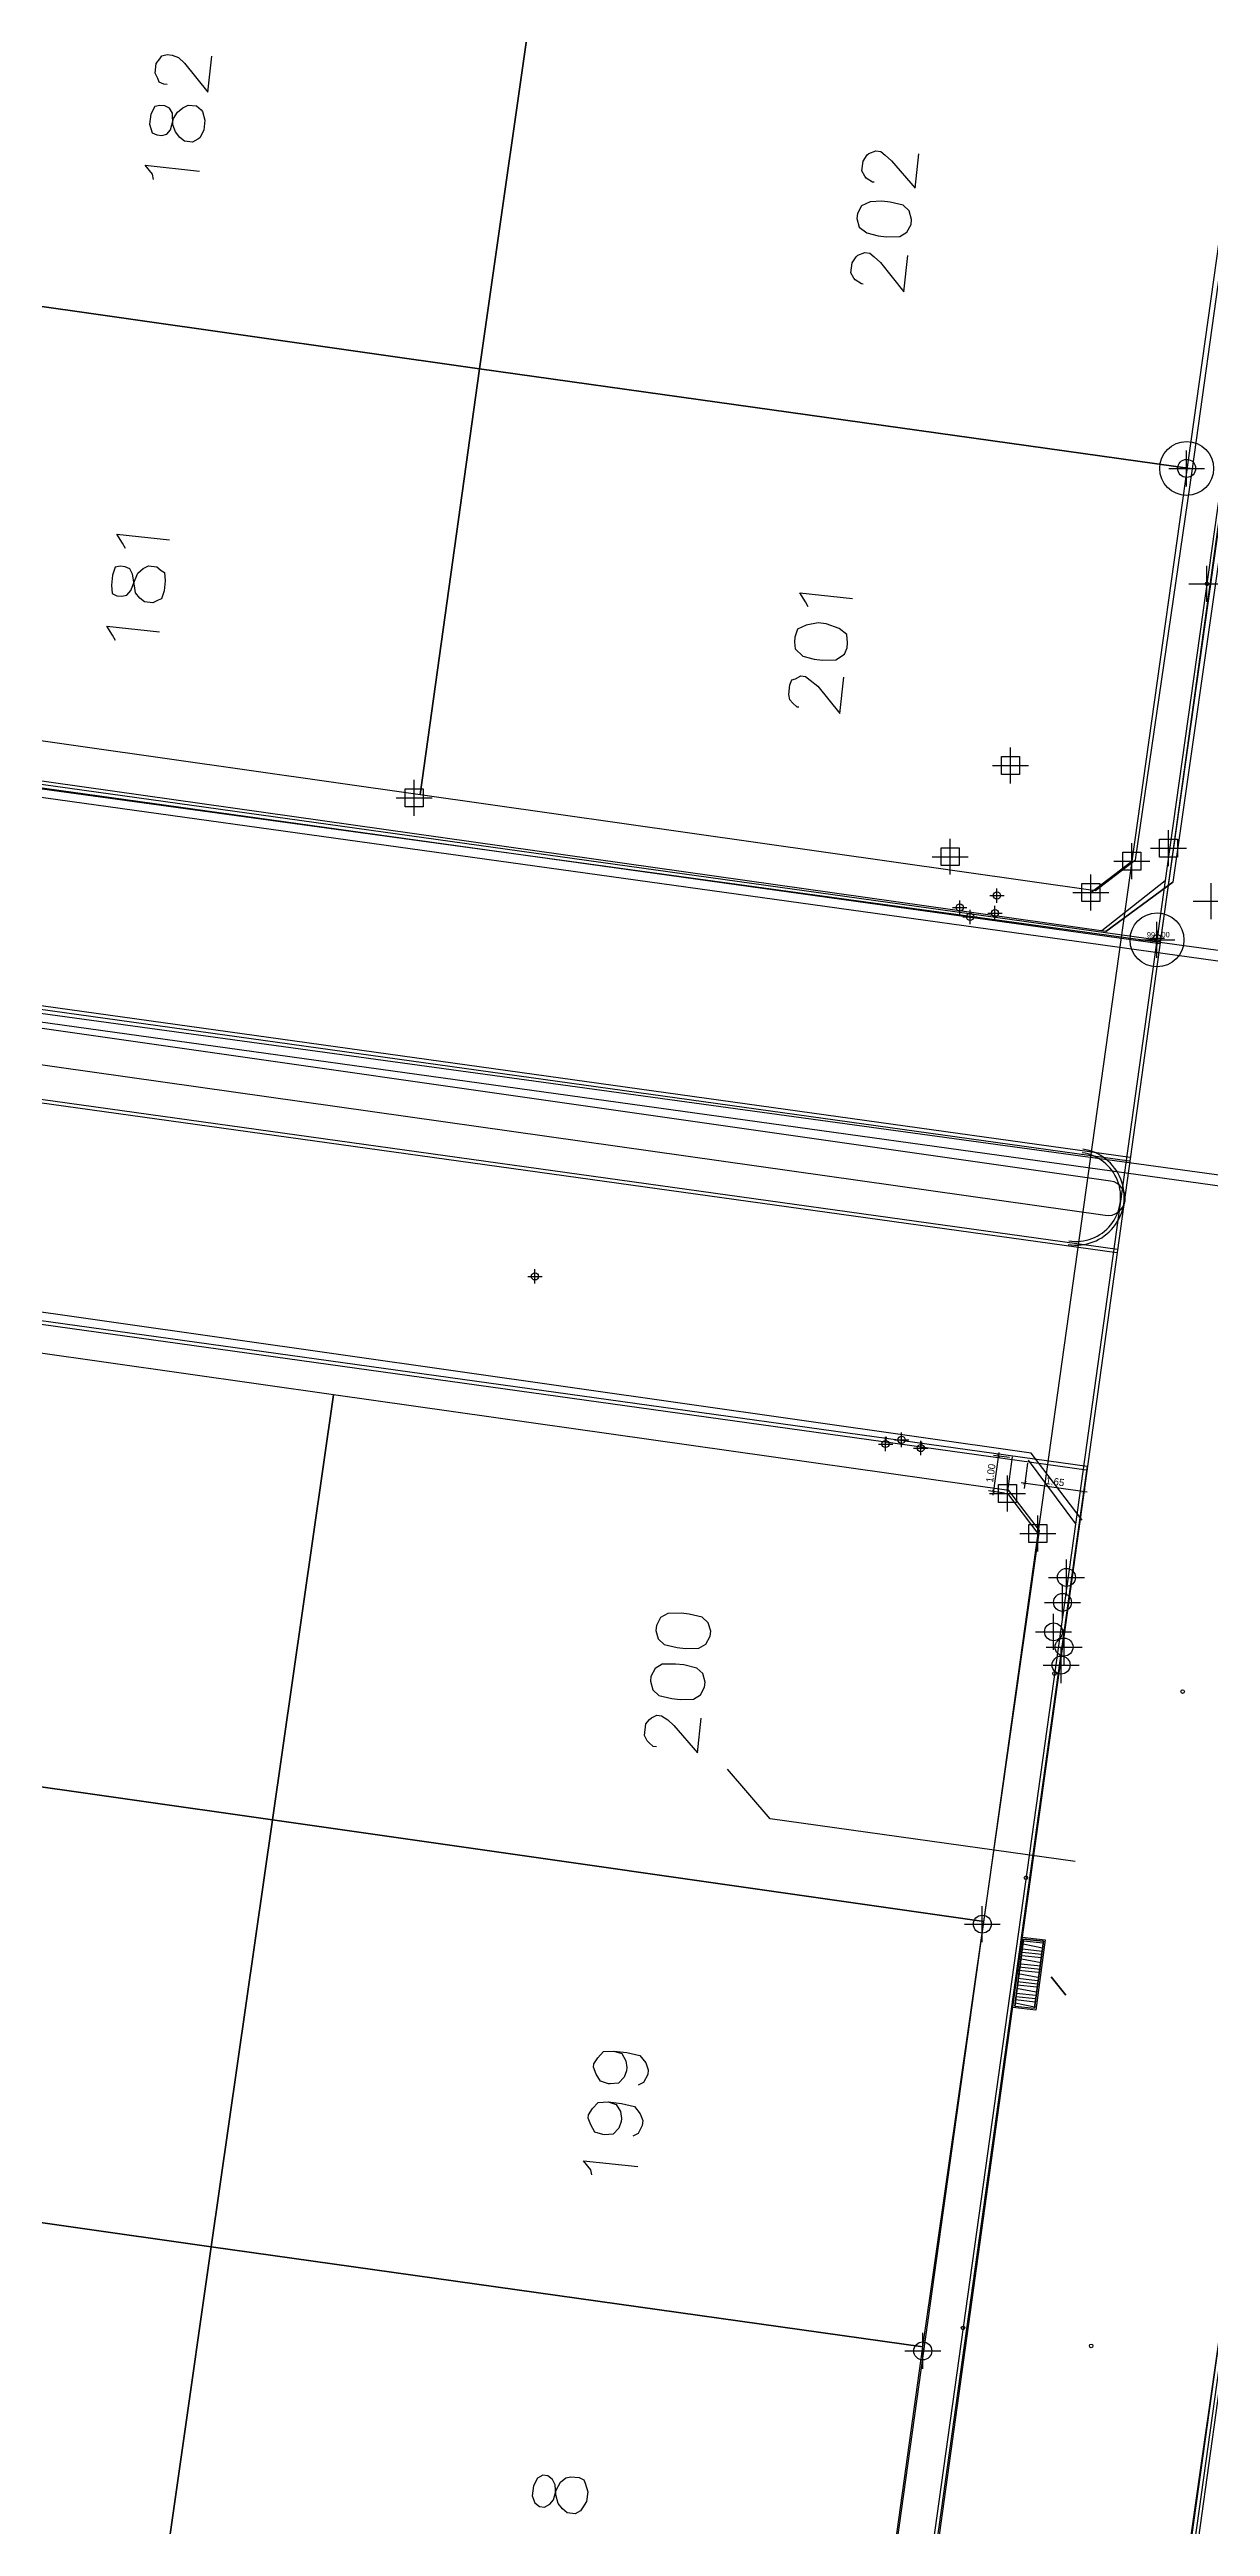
# Model space of a CAD drawing. Header units: metres. Extents: x -977055 to 805873, y -1033982 to 242021.
# Drawn here: x 927 to 959.2, y 1001.9 to 1070.9 of the extents above; entities that cross this region are included whole.
import ezdxf

# ---------------------------------------------------------------- set-up
doc = ezdxf.new("R2010")
doc.units = ezdxf.units.M
doc.header["$PDMODE"] = 32
doc.header["$PDSIZE"] = 1.5
for name, color, linetype in [('12-CONDICIONES EXISTENTES', 2, 'Continuous'), ('C-ANNO-MATC-TEXT', 150, 'Continuous'), ('C-ROAD-PROF-TEXT', 11, 'Continuous'), ('LOTE 243', 6, 'Continuous'), ('PUNTOS V', 4, 'Continuous'), ('V-NODE', 1, 'Continuous'), ('V-SITE-VEGE', 80, 'Continuous')]:
    doc.layers.add(name, color=color, linetype=linetype)
doc.layers.add('PDF2_area escolar', color=7, linetype='Continuous', true_color=0x989898)
doc.layers.add('PDF_Geometry', color=7, linetype='Continuous', true_color=0x797979)
doc.layers.get('PDF2_area escolar').off()
doc.styles.add('CITY2', font='stylu.ttf', dxfattribs={"height": 0.2})
doc.styles.get("Standard").update_dxf_attribs({"font": 'arial.ttf'})
doc.dimstyles.new('COTAS2', dxfattribs={"dimtxt": 0.02, "dimasz": 0.1, "dimexe": 0.15, "dimexo": 0.08, "dimgap": 0.05, "dimtad": 1, "dimzin": 0, "dimdsep": 46, "dimtxsty": 'CITY2', "dimblk": 'ARCHTICK', "dimcen": 1, "dimdle": 0.1, "dimclrd": 1, "dimclre": 1, "dimclrt": 2, "dimadec": 0, "dimazin": 0, "dimtfac": 1, "dimtofl": 0, "dimtmove": 0, "dimatfit": 3, "dimldrblk": 'ARCHTICK', "dimfxl": 0.18, "dimtolj": 1, "dimtzin": 0, "dimarcsym": 0})

# ---------------------------------------------------------------- blocks, each defined once
blk = doc.blocks.new('*U2497')
at = {"color": 0, "linetype": 'ByBlock', "lineweight": -2, "transparency": 16777216}
for p, q in [((-1, 0), (1, 0)), ((0, -1), (0, 1))]:
    blk.add_line(p, q, dxfattribs=at)
blk.add_lwpolyline([(-0.5, -0.5), (-0.5, 0.5), (0.5, 0.5), (0.5, -0.5)], close=True, dxfattribs=at)
blk = doc.blocks.new('*U2780', base_point=(937.094, 1050.039, 997.232))
at = {"layer": 'V-NODE', "color": 130, "lineweight": -2, "xscale": 0.5, "yscale": 0.5, "zscale": 0.5}
blk.add_blockref('*U2497', (937.094, 1050.039, 997.232), dxfattribs=at)
blk = doc.blocks.new('*U2783', base_point=(955.923, 1047.401, 997.576))
at = {"layer": 'V-NODE', "color": 130, "lineweight": -2, "xscale": 0.5, "yscale": 0.5, "zscale": 0.5}
blk.add_blockref('*U2497', (955.923, 1047.401, 997.576), dxfattribs=at)
blk = doc.blocks.new('*U2786', base_point=(957.058, 1048.277, 997.518))
at = {"layer": 'V-NODE', "color": 130, "lineweight": -2, "xscale": 0.5, "yscale": 0.5, "zscale": 0.5}
blk.add_blockref('*U2497', (957.058, 1048.277, 997.518), dxfattribs=at)
blk = doc.blocks.new('*U2789', base_point=(953.602, 1030.68, 998.289))
at = {"layer": 'V-NODE', "color": 130, "lineweight": -2, "xscale": 0.5, "yscale": 0.5, "zscale": 0.5}
blk.add_blockref('*U2497', (953.602, 1030.68, 998.289), dxfattribs=at)
blk = doc.blocks.new('*U2792', base_point=(954.444, 1029.569, 998.292))
at = {"layer": 'V-NODE', "color": 130, "lineweight": -2, "xscale": 0.5, "yscale": 0.5, "zscale": 0.5}
blk.add_blockref('*U2497', (954.444, 1029.569, 998.292), dxfattribs=at)
blk = doc.blocks.new('base')
at = {"layer": 'PDF_Geometry', "lineweight": 25, "extrusion": (-0.0007874166417946805, 0.0633644376725456, 0.9979901442466627)}
for points, elevation in [([(-314.3552819679592, -197.288328509713), (-299.6011355210287, -195.6808180470181), (-292.7439177582637, -194.188423358189), (-282.662948257382, -192.1106340516308), (-274.4763597311322, -190.3610624671207), (-258.0365534531994, -185.1542219933494), (-248.0293833124518, -180.6098816317743), (-240.5388730459387, -177.7099154838506), (-228.6433763332012, -174.0422723837931), (-222.7333490577522, -172.7139865559868), (-217.3844782585458, -171.0398673987778), (-209.934716274275, -169.2478944648578), (-202.1600529677526, -164.759179990033), (-196.1955155376124, -160.284237653118), (-195.0726549845591, -159.8166968121014), (-178.094814639811, -157.4569346023494), (-154.2977462807728, -156.6143117616438), (-136.6673344922945, -154.6113964854389), (-124.4364601882693, -153.1635935482933), (-118.0655043404745, -151.4735015854369), (-100.7902966838343, -146.6455352535), (-80.95492233695109, -140.9667423377788), (-73.38455830766388, -139.3284122613087), (-61.69391873819029, -135.8215718879393), (-40.50438788576779, -131.6043129854339), (-37.7266973809482, -130.8724353794983), (-17.66112228271595, -129.4411323176498), (1.311326940559981, -127.4607918503023), (21.09219113275145, -124.9286554436886), (41.00632404127121, -122.8299135990616), (47.37618468792716, -123.4582366358462), (63.59242301410231, -123.186151339279), (81.4023688686827, -124.3117190987972), (85.63932086076117, -96.07220161470705), (88.70494628227688, -66.39317732569197), (92.81084049122336, -40.78101362330841), (97.16015998885986, -22.38567315100005), (100.5964250127508, -1.561781637611383), (102.4825201206243, 8.319847787536474), (109.6910061566435, 37.36063063676244), (117.5278049639873, 76.62006330413116), (126.2165255562537, 115.6377442808987), (131.5129944793656, 149.5923503001781), (134.6821642045726, 173.9726126092042), (136.9157149126355, 195.5905993530313), (139.9559967260671, 229.6779162226085), (141.5584555981193, 250.6763723351369), (142.6140777324096, 271.3697434005035), (143.2522986412805, 283.2101823579814), (147.0657642089188, 312.9382202650764), (152.5802840162566, 355.6306631493014), (153.5538003927352, 396.0415753157624), (150.869116329812, 418.0202524625785), (151.7766024087249, 438.638728966674), (150.9593231761023, 458.0275047451501), (151.7766024087249, 438.638728966674), (150.869116329812, 418.0202524625785), (153.5538003927352, 396.0415753157624), (152.5802840162566, 355.6306631493014), (147.0657642089188, 312.9382202650764), (143.2522986412805, 283.2101823579814), (142.6140777324096, 271.3697434005035), (141.5584555981193, 250.6763723351369), (139.9559967260671, 229.6779162226085), (136.9157149126355, 195.5905993530313), (134.6821642045726, 173.9726126092042), (131.5129944793656, 149.5923503001781), (126.2165255562537, 115.6377442808987), (117.5278049639873, 76.62006330413116), (109.6910061566435, 37.36063063676244), (102.4825201206243, 8.319847787536474), (100.5964250127508, -1.561781637611383), (97.16015998885986, -22.38567315100005), (92.81084049122336, -40.78101362330841), (88.70494628227688, -66.39317732569197), (85.63932086076117, -96.07220161470705), (81.4023688686827, -124.3117190987972), (63.59242301410231, -123.186151339279), (47.37618468792716, -123.4582366358462), (41.00632404127121, -122.8299135990616), (21.09219113275145, -124.9286554436886), (1.311326940559981, -127.4607918503023), (-17.66112228271595, -129.4411323176498), (-37.7266973809482, -130.8724353794983), (-40.50438788576779, -131.6043129854339), (-61.69391873819029, -135.8215718879393), (-73.38455830766388, -139.3284122613087), (-80.95492233695109, -140.9667423377788), (-100.7902966838343, -146.6455352535), (-118.0655043404745, -151.4735015854369), (-124.4364601882693, -153.1635935482933), (-136.6673344922945, -154.6113964854389), (-154.2977462807728, -156.6143117616438), (-178.094814639811, -157.4569346023494), (-195.0726549845591, -159.8166968121014), (-196.1955155376124, -160.284237653118), (-202.1600529677526, -164.759179990033), (-209.934716274275, -169.2478944648578), (-217.3844782585458, -171.0398673987778), (-222.7333490577522, -172.7139865559868), (-228.6433763332012, -174.0422723837931), (-240.5388730459387, -177.7099154838506), (-248.0293833124518, -180.6098816317743), (-258.0365534531994, -185.1542219933494), (-274.4763597311322, -190.3610624671207), (-282.662948257382, -192.1106340516308), (-292.7439177582637, -194.188423358189), (-299.6011355210287, -195.6808180470181), (-314.3552819679592, -197.288328509713), (-312.1778944817551, -178.4458316029707), (-309.1458369423215, -157.8978380592135), (-306.8759495529501, -132.8991505854866), (-305.8230654215067, -118.0018170192225), (-298.6426917927975, -78.80241157407607), (-291.0553418804041, -45.07743817465702), (-282.2520531148432, -15.11589338187745), (-275.644913971278, 10.47314791107899), (-270.3186795736881, 33.89796466241295), (-263.824992871361, 63.1639787960239), (-258.1496190100342, 86.40761867954808), (-284.4243546828334, 123.8876732260906)], 0.02550386025637508), ([(-73.97244102600578, -29.12660454935101), (-75.85084919499131, -30.47690731998705), (-73.97244102600578, -29.12660454935101), (-35.50380772019841, -35.05966184508634), (-34.15350494956292, -36.93807001407094), (-44.2678986160869, -102.0299384667073), (-86.66622899545524, -112.5488270505677), (-88.33483108513258, -111.0030379391028), (-75.85084919499131, -30.47690731998705)], 0.02550386025638218), ([(-48.1520627187228, -53.05797523309566), (-48.06064775123422, -53.06898883723998), (-47.92903210207398, -53.13121672720028), (-47.89433822247359, -53.22813849675967), (-47.81944366120134, -53.37627455213734), (-47.85248447363387, -53.650519454602), (-47.96041984733856, -53.77662830169081), (-48.01714093522721, -53.86253646710589), (-48.15977018853184, -53.89172354463509), (-48.29689263976393, -53.87520313841909), (-48.47421577266844, -53.80746844638526), (-48.64052530142976, -53.64831878686601), (-49.28373620818304, -52.82889021380549), (-49.40488585376836, -53.8344548561769)], 0.02550386025609219), ([(-67.78039978552438, -50.09034625135966), (-67.73469230177965, -50.09585305343182), (-67.5628759709475, -50.20929522920744), (-67.52267528927516, -50.26050951502367), (-67.44778072800268, -50.40864557040088), (-67.4808215404351, -50.68289047286531), (-67.59426371621198, -50.85470680369819), (-67.64547800202858, -50.89490748537148), (-67.83932154114864, -50.96429524457078), (-67.97644399238219, -50.94777483835409), (-68.10255283947015, -50.83983946465063), (-68.26886236823077, -50.68068980512957), (-68.91758007705658, -49.90696871581446), (-69.03322292056971, -50.8668258744409)], 0.02550386025634577), ([(-47.74125323105433, -50.41795478007741), (-47.71206615352683, -50.56058403338246), (-47.51106274516536, -50.81665546246338), (-49.01940970872388, -50.63493099408593)], 0.02550386025612594), ([(-67.43897805705575, -47.25648225922035), (-67.39327057331123, -47.26198906129206), (-67.22145424247911, -47.37543123706973), (-67.18125356080678, -47.42664552288572), (-67.10635899953452, -47.57478157826293), (-67.13939981196695, -47.84902648072736), (-67.25284198774371, -48.02084281156025), (-67.30405627356029, -48.06104349323194), (-67.49789981268071, -48.13043125243284), (-67.63502226391381, -48.1139108462166), (-67.76113111100152, -48.00597547251132), (-67.92744063976235, -47.84682581298935), (-68.57065154651622, -47.02739723993063), (-68.69180119210179, -48.03296188230296)], 0.02550386025638485), ([(-46.82768195311985, -40.14093080687968), (-46.75278739184746, -40.28906686225506), (-46.59749146723188, -40.5396314892638), (-48.06013094704473, -40.36341382295807)], 0.02550386025607532), ([(-65.8001414418559, -38.27248210273897), (-65.72524688058421, -38.42061815811572), (-65.56995095596739, -38.67118278512448), (-67.03259043578103, -38.49496511881874)], 0.02550386025612106), ([(-46.51930103708375, -37.58131171720458), (-46.44440647581183, -37.72944777258179), (-46.28911055119581, -37.98001239959076), (-47.75175003100888, -37.80379473328457)], 0.02550386025612461), ([(-65.50993399920378, -35.47881879227294), (-65.46422651545994, -35.48432559434531), (-65.33811766837131, -35.59226096804993), (-65.25771630502754, -35.69468953968192), (-65.2285292274989, -35.83731879298698), (-65.26157003993154, -36.1115636954514), (-65.32379792989218, -36.24317934461283), (-65.42071969945214, -36.27787322421215), (-65.56885575482927, -36.35276778548383), (-65.70597820606147, -36.33624737926736), (-65.83208705314999, -36.22831200556367), (-66.0441040656541, -36.06365554397001), (-66.64711429073584, -35.29544125672662), (-66.76826393632142, -36.30100589909939)], 0.02550386025636131), ([(-73.10899909820945, -12.72257708669615), (-71.71298884383057, -14.60649205775311), (-33.29556982383898, -20.57975003516014), (-31.41165485278221, -19.18373978078161), (-31.08344739619479, -17.22933158392535), (-30.44354262377638, -17.30642681293391), (-30.73154939869147, -19.31204929560709), (-31.41165485278221, -19.18373978078161)], 0.02550386025638685), ([(-120.3303366080113, -7.079758029992192), (-121.7263468623909, -5.195843058935333), (-110.8233750329625, 64.90182139727015), (-108.9449668639783, 66.25212416790485), (-70.52204104191469, 60.32457367424177), (-69.12603078753537, 58.4406587031848), (-80.02900261696361, -11.65700575302045), (-81.90741078594797, -13.00730852365559)], 0.02550386025633233), ([(-61.19037997604469, -6.553689052021315), (-61.09896500855679, -6.564702656165507), (-60.9728561614677, -6.672638029869328), (-60.93265547979603, -6.723852315685201), (-60.8577609185239, -6.871988371062521), (-60.89630853302828, -7.191940757271145), (-61.00424390673297, -7.318049604360191), (-61.05545819254876, -7.358250286031883), (-61.20359424792635, -7.433144847304464), (-61.34071669915867, -7.416624441088462), (-61.51253302999033, -7.303182265311259), (-61.67884255875107, -7.144032605791338), (-62.32756026757664, -6.37031151647431), (-62.44320311109048, -7.330168675102897)], 0.02550386025635004), ([(-72.7973325787583, -3.207712998098824), (-64.3287814147748, -4.506223085969998), (-63.1519480421394, -5.900022407152875)], 0.02550386025606804), ([(-71.06211152910748, 0.8029843666737331), (-71.33359789780623, -1.065515664765403), (-71.88208770273695, -0.999434039900684), (-71.6106013340374, 0.8690659915385556)], 0.02550386025633065), ([(-71.26751627294125, -0.5170258598348384), (-71.81049927579991, -0.4052367512261634)], 0.02550386025616782), ([(-71.27852987708539, -0.6084408273225166), (-71.827019682016, -0.5423592024575724)], 0.02550386025634958), ([(-71.28954348122976, -0.699855794811341), (-71.83803328616027, -0.6337741699465114)], 0.02550386025636554), ([(-71.30055708537378, -0.7912707622993898), (-71.84904689030428, -0.7251891374345603)], 0.02550386025609715), ([(-71.31707749158988, -0.9283932135325004), (-71.86006049444832, -0.8166041049236011)], 0.02550386025634741), ([(-71.32809109573391, -1.019808181020209), (-71.87658090066464, -0.9537265561551497)], 0.02550386025608237), ([(-71.14471356018842, 0.1173721105115099), (-71.69320336511812, 0.1834537353765565)], 0.02550386025630098), ([(-71.15572716433233, 0.02595714302382163), (-71.70421696926248, 0.09203876788898731)], 0.02550386025634388), ([(-71.17224757054866, -0.1111653082092014), (-71.71523057340664, 0.000623800399457887)], 0.02550386025605558), ([(-71.18326117469292, -0.2025802756967649), (-71.7317509796226, -0.1364986508319452)], 0.02550386025635088), ([(-71.19427477883717, -0.2939952431859453), (-71.78847206751162, -0.2224068162490837)], 0.02550386025607267), ([(-71.25099586672481, -0.3799034086019301), (-71.79948567165576, -0.3138217837367547)], 0.02550386025634986), ([(-71.07312513325162, 0.7115693991858209), (-71.61610813610936, 0.8233585077944846)], 0.02550386025637029), ([(-71.08413873739562, 0.6201544316988148), (-71.63262854232543, 0.6862360565631748)], 0.02550386025631794), ([(-71.0951523415399, 0.5287394642093012), (-71.64364214646972, 0.5948210890738953)], 0.02550386025635551), ([(-71.1061659456838, 0.4373244967213716), (-71.65465575061374, 0.503406121586421)], 0.02550386025616454), ([(-71.12268635190014, 0.300202045488597), (-71.665669354758, 0.4119911540970352)], 0.02550386025632279), ([(-71.1336999560444, 0.2087870779995442), (-71.68218976097411, 0.2748687028637967)], 0.0255038602563929), ([(-59.89186988817487, 1.914862111963226), (-60.11490050482359, 1.988103606067498), (-60.22999574776751, 2.187453947260473), (-60.25367602322409, 2.375790684309377), (-60.24266241907973, 2.467205651797066), (-60.17492772704692, 2.644528784701994), (-60.01577806752632, 2.81083831346273), (-59.78173384673335, 2.829011786846262), (-59.73602636298872, 2.823504984773988), (-59.51299574634034, 2.750263490670174), (-59.39790050339608, 2.550913149476967), (-59.32851274419613, 2.357069610355805), (-59.33952634834026, 2.265654642867885), (-59.45296852411679, 2.093838312035108), (-59.61211818363739, 1.927528783274825), (-59.89186988817487, 1.914862111963226), (-60.25752975812786, 1.95891652853977), (-60.61768282600968, 2.048678428860396), (-60.77848555269744, 2.253535572125061), (-60.84787331189785, 2.44737911124635), (-60.83135290568153, 2.584501562477764), (-60.71240392783258, 2.802025377055869), (-60.56426787245624, 2.876919938327552)], 0.02550386025633872), ([(-59.72115902394056, 3.331794108032993), (-59.94418964058917, 3.405035602137604), (-60.05928488353331, 3.604385943330235), (-60.08296515898966, 3.792722680379029), (-60.07195155484541, 3.884137647866826), (-60.00421686281271, 4.061460780771868), (-59.84506720329212, 4.227770309532499), (-59.61102298249938, 4.245943782915799), (-59.56531549875498, 4.240436980843648), (-59.34228488210602, 4.167195486739487), (-59.22718963916189, 3.967845145546736), (-59.15780187996193, 3.774001606425686), (-59.16881548410618, 3.682586638937541), (-59.28225765988259, 3.510770308105103), (-59.44140731940308, 3.344460779344358), (-59.72115902394056, 3.331794108032993), (-60.08681889389354, 3.375848524609537), (-60.44697196177571, 3.465610424930054), (-60.60777468846324, 3.67046756819483), (-60.6771624476632, 3.864311107315879), (-60.66064204144734, 4.001433558547419), (-60.54169306359852, 4.218957373124042), (-60.39355700822204, 4.293851934397434)], 0.02550386025635726), ([(-59.24481551197695, 5.361096866159233), (-59.2156284344485, 5.218467612855763), (-59.01462502608786, 4.962396183774523), (-60.52297198964555, 5.144120652152869)], 0.02550386025636497)]:
    blk.add_lwpolyline(points, dxfattribs=dict(at, elevation=elevation))
for points, elevation in [([(-56.73627725713953, -45.02174396087957), (-58.58491995164742, -56.90183599946011), (-38.8304740377579, -59.97740035490025), (-36.98183134324979, -48.0973083163197)], 0.02550386025611928), ([(-76.54193745684586, -41.98638028711088), (-78.33936586553749, -53.8262716440186), (-58.58491995164742, -56.90183599946057), (-56.73627725713953, -45.02174396087957)], 0.02550386025605755), ([(-47.64873279696725, -51.95934255606768), (-47.71261375409537, -51.71979153320278), (-47.84422940325641, -51.65756364324248), (-47.98135185448849, -51.64104323702602), (-48.12398110779299, -51.67023031455385), (-48.23191648149768, -51.7963391616429), (-48.3161715797468, -52.11078474577947), (-48.42961375552253, -52.28260107661193), (-48.58325661297209, -52.40320312162881), (-48.73139266834842, -52.47809768290048), (-48.95993008706921, -52.45056367254018), (-49.08603893415795, -52.34262829883602), (-49.12623961582995, -52.29141401302002), (-49.19012057295797, -52.05186299015581), (-49.15707976052575, -51.77761808768933), (-49.03813078267647, -51.56009427311259), (-48.98691649686079, -51.5198935914409), (-48.83878044148353, -51.4449990301674), (-48.61024302276275, -51.47253304052817), (-48.48413417567504, -51.58046841423369), (-48.36353213065804, -51.73411127168305), (-48.29414437145864, -51.92795481080363), (-48.28698450221816, -52.25341399908454), (-48.21208994094614, -52.40155005446174), (-48.08047429178622, -52.46377794442113), (-47.94335184055369, -52.48029835063804), (-47.8007225872484, -52.45111127311021), (-47.68177360940003, -52.23358745853348)], 0.02550386025608686), ([(-67.28808346791287, -49.08312854182027), (-67.35196442504098, -48.84357751895538), (-67.56398143754544, -48.67892105736217), (-67.8784270216832, -48.59466595911369), (-68.1069644404042, -48.56713194875338), (-68.47813111242914, -48.56878501592045), (-68.67748145362219, -48.68388025886519), (-68.79643043147101, -48.90140407344192), (-68.81295083768688, -49.03852652467346), (-68.74906988055923, -49.27807754753994), (-68.58276035179837, -49.43722720705988), (-68.2226072839176, -49.52698910738208), (-67.9940698651969, -49.55452311774148), (-67.66861067691501, -49.54736324850112), (-67.42355285197769, -49.43777480762991), (-67.30460387412917, -49.22025099305181)], 0.02550386025631379), ([(-54.9388488484487, -33.18185260397159), (-56.73627725713953, -45.02174396087977), (-36.98183134324979, -48.09730831631969), (-35.30004577807254, -37.21727411803884), (-36.13875329111455, -36.09606663215494)], 0.02550386025629603), ([(-74.81444440792356, -31.11185289090264), (-76.54193745684586, -41.98638028711086), (-56.73627725713953, -45.02174396087977), (-54.9388488484487, -33.18185260397159), (-73.69323692203879, -30.2731453778604)], 0.02550386025633355), ([(-46.42678060299782, -39.12269949319595), (-46.44495407638107, -38.88865527240208), (-46.57656972554153, -38.82642738244177), (-46.71369217677452, -38.80990697622484), (-46.85632143007879, -38.83909405375292), (-46.96425680378348, -38.96520290084174), (-47.0942193857768, -39.27414168290775), (-47.16195407780834, -39.45146481581099), (-47.3155969352571, -39.57206686082787), (-47.46373299063436, -39.64696142210092), (-47.69227040935515, -39.61942741174038), (-47.81837925644318, -39.51149203803464), (-47.9042874218596, -39.45477095014694), (-47.92246089524285, -39.22072672935421), (-47.88942008281077, -38.94648182688977), (-47.81617858870634, -38.72345121023951), (-47.71925681914591, -38.68875733063998), (-47.57112076376935, -38.6138627693683), (-47.34258334504879, -38.64139677972859), (-47.2164744979596, -38.74933215343277), (-47.09587245294373, -38.90297501088189), (-47.07219217748807, -39.09131174793124), (-47.01932482450419, -39.42227773828338), (-46.94443026323182, -39.57041379366058), (-46.8128146140718, -39.6326416836202), (-46.67569216283881, -39.64916208983735), (-46.53306290953443, -39.61997501230928), (-46.45982141543023, -39.39694439566038)], 0.02550386025636531), ([(-65.4047468938054, -37.29995827280048), (-65.42842716926162, -37.11162153575156), (-65.63493737969391, -36.90125759041451), (-65.94938296383133, -36.81700249216605), (-66.17792038255178, -36.78946848180619), (-66.54908705457729, -36.79112154897326), (-66.79965168158681, -36.94641747358968), (-66.8673863736187, -37.12374060649428), (-66.88390677983523, -37.26086305772581), (-66.86573330645139, -37.49490727851809), (-66.65371629394639, -37.65956374011223), (-66.29907002813755, -37.79503312417805), (-66.07053260941689, -37.82256713453837), (-65.73956661906313, -37.76969978155349), (-65.49450879412647, -37.66011134068089), (-65.42126730002126, -37.437080724032)], 0.02550386025638884), ([(-50.48051930688889, -4.644409941961411), (-52.32365519932447, -16.47879449679664), (-33.56926712573484, -19.38750172290782), (-32.40235215610544, -18.55430101193706), (-30.72607339299937, -7.719974297401667)], 0.02550386025608198), ([(-70.23496522077896, -1.568845586519197), (-71.91675078595655, -12.44887978480038), (-71.07804327291467, -13.57008727068589), (-52.32365519932447, -16.47879449679662), (-50.48051930688889, -4.644409941961396)], 0.02550386025635371), ([(-61.21019625113621, -9.79726733068986), (-61.27407720826434, -9.557716307824965), (-61.44038673702506, -9.398566648303449), (-61.80053980490609, -9.308804747983288), (-62.02907722362675, -9.281270737622519), (-62.4002438956526, -9.282923804790034), (-62.59959423684509, -9.39801904773501), (-62.71854321469357, -9.615542862311065), (-62.73506362090977, -9.752665313543053), (-62.67118266378176, -9.992216336407946), (-62.50487313502184, -10.15136599592946), (-62.14472006714001, -10.24112789624963), (-61.91618264841912, -10.26866190661018), (-61.54501597639441, -10.26700883944287), (-61.34566563520112, -10.15191359649813), (-61.22671665735241, -9.934389781921622)], 0.02550386025637374), ([(-61.03948538690189, -8.380335334620213), (-61.10336634403024, -8.140784311755308), (-61.26967587279086, -7.981634652233795), (-61.62982894067166, -7.891872751913636), (-61.85836635939233, -7.864338741553322), (-62.2295330314184, -7.86599180872038), (-62.42888337261054, -7.981087051665133), (-62.54783235045937, -8.198610866241868), (-62.56435275667559, -8.335733317474993), (-62.5004717995477, -8.575284340339659), (-62.33416227078774, -8.734433999859348), (-61.97400920290605, -8.824195900181342), (-61.74547178418538, -8.851729910541655), (-61.37430511215985, -8.850076843372534), (-61.17495477096717, -8.734981600429844), (-61.05600579311845, -8.517457785853106)], 0.02550386025636497), ([(-48.63187661238123, 7.235682096619609), (-50.48051930688889, -4.644409941961396), (-30.72607339299937, -7.719974297401653), (-28.87743069849114, 4.160117741179467)], 0.02550386025637891), ([(-68.39182932834305, 10.26553896831635), (-70.23496522077896, -1.568845586519212), (-50.48051930688889, -4.644409941961411), (-48.63187661238123, 7.235682096619594)], 0.02550386025609008), ([(-71.01089724329144, 0.8431850483470258), (-71.29339721613445, -1.116729950581397), (-71.93330198855274, -1.039634721572263), (-71.65080201570984, 0.9202802773559268)], 0.02550386025635729), ([(-71.88208770273695, -0.999434039900684), (-71.33359789780623, -1.065515664765403), (-71.06211152910748, 0.8029843666737331), (-71.6106013340374, 0.8690659915385556)], 0.02550386025633065), ([(-46.78874071994532, 19.0700666514554), (-48.63187661238123, 7.235682096619609), (-28.87743069849114, 4.160117741179467), (-27.03429480605579, 15.99450229601515)], 0.02550386025634732), ([(-66.5888941175791, 22.15113780896963), (-68.39182932834305, 10.26553896831637), (-48.63187661238123, 7.235682096619609), (-46.78874071994532, 19.0700666514554)], 0.02550386025627871), ([(-95.40058168205485, 26.64250816296178), (-97.24922437656288, 14.76241612438032), (-77.49477846267256, 11.68685176894005), (-75.6461357681657, 23.56694380751959)], 0.02550386025635198), ([(-57.4743632476164, 14.28286913268042), (-57.54375100681636, 14.47671267180171), (-57.66985985390487, 14.58464804550551), (-57.80698230513765, 14.60116845172141), (-57.95511836051409, 14.52627389045007), (-58.06305373421878, 14.40016504336136), (-58.14180203039481, 14.13142694296908), (-58.26075100824376, 13.91390312839189), (-58.41439386569228, 13.79330108337556), (-58.55702311899758, 13.76411400584774), (-58.78556053771813, 13.79164801620793), (-58.91717618687803, 13.85387590616812), (-58.95187006647795, 13.95079767572933), (-59.01575102360607, 14.19034869859411), (-58.98271021117342, 14.46459360105865), (-58.86926803539678, 14.63640993189143), (-58.81254694750903, 14.72231809730697), (-58.66441089213257, 14.79721265858003), (-58.43587347341155, 14.76967864821982), (-58.30976462632317, 14.6617432745143), (-58.1891625813066, 14.50810041706677), (-58.1252816241787, 14.26854939420187), (-58.11261495286742, 13.98879768966357), (-58.03772039159504, 13.84066163428762), (-57.91161154450698, 13.73272626058268), (-57.77448909327389, 13.71620585436621), (-57.62635303789742, 13.79110041563949), (-57.50740406004871, 14.00862423021577)], 0.02550386025631335)]:
    blk.add_lwpolyline(points, close=True, dxfattribs=dict(at, elevation=elevation))
at = {"layer": 'PDF_Geometry', "lineweight": 25, "extrusion": (-0.0007874166417946805, 0.0633644376725456, 0.9979901442466627), "elevation": 0.02550386025637219}
blk.add_lwpolyline([(-33.15622617394899, -27.50580795655648), (-73.85351257907736, -21.21150239180018, 0.9999880574246764), (-74.01486290633527, -22.16585274835651), (-33.32308330327918, -28.50586579685596)], format="xyb", dxfattribs=at)
at = {"layer": 'PDF_Geometry', "color": 6, "lineweight": 40, "extrusion": (-0.0007874166417946805, 0.0633644376725456, 0.9979901442466627), "elevation": 0.02550386025632405}
blk.add_lwpolyline([(-72.48840406215335, 0.5111135913941007), (-72.08639724543227, -0.001029266767818861)], dxfattribs=at)
blk = doc.blocks.new('*U3053')
at = {"color": 0, "linetype": 'ByBlock', "lineweight": -2, "transparency": 16777216}
for p, q in [((-1, 0), (1, 0)), ((0, -1), (0, 1))]:
    blk.add_line(p, q, dxfattribs=at)
blk.add_circle((0, 0), 0.5, dxfattribs=at)
blk = doc.blocks.new('*U3164', base_point=(951.244, 1006.829, 999.451))
at = {"layer": 'V-NODE', "color": 90, "lineweight": -2, "xscale": 0.5, "yscale": 0.5, "zscale": 0.5}
blk.add_blockref('*U3053', (951.244, 1006.829, 999.451), dxfattribs=at)
blk = doc.blocks.new('*U3167', base_point=(952.902, 1018.702, 998.999))
at = {"layer": 'V-NODE', "color": 90, "lineweight": -2, "xscale": 0.5, "yscale": 0.5, "zscale": 0.5}
blk.add_blockref('*U3053', (952.902, 1018.702, 998.999), dxfattribs=at)
blk = doc.blocks.new('*U3170', base_point=(958.586, 1059.202, 997.045))
at = {"layer": 'V-NODE', "color": 90, "lineweight": -2, "xscale": 0.5, "yscale": 0.5, "zscale": 0.5}
blk.add_blockref('*U3053', (958.586, 1059.202, 997.045), dxfattribs=at)
blk = doc.blocks.new('*U3739')
at = {"color": 0, "linetype": 'ByBlock', "lineweight": -2, "transparency": 16777216}
for p, q in [((-1, 0), (1, 0)), ((0, -1), (0, 1))]:
    blk.add_line(p, q, dxfattribs=at)
blk = doc.blocks.new('*U3745', base_point=(957.761, 1046.085, 997))
at = {"layer": 'V-NODE', "color": 4, "lineweight": -2, "xscale": 0.5, "yscale": 0.5, "zscale": 0.5}
blk.add_blockref('*U3739', (957.761, 1046.085, 997), dxfattribs=at)
blk = doc.blocks.new('*U3773', base_point=(959.151, 1055.988, 996.58))
at = {"layer": 'V-NODE', "color": 4, "lineweight": -2, "xscale": 0.5, "yscale": 0.5, "zscale": 0.5}
blk.add_blockref('*U3739', (959.151, 1055.988, 996.58), dxfattribs=at)
blk = doc.blocks.new('*U3790', base_point=(957.761, 1046.085, 997))
at = {"layer": 'V-NODE', "color": 4, "lineweight": -2, "xscale": 0.5, "yscale": 0.5, "zscale": 0.5}
blk.add_blockref('*U3739', (957.761, 1046.085, 997), dxfattribs=at)
blk = doc.blocks.new('_ArchTick')
at = {"color": 0, "linetype": 'ByBlock', "const_width": 0.15}
blk.add_lwpolyline([(-0.5, -0.5), (0.5, 0.5)], dxfattribs=at)
blk = doc.blocks.new('*D4070')
at = {"layer": '12-CONDICIONES EXISTENTES', "color": 1, "lineweight": -2, "transparency": 16777216}
blk.add_line((953.2059417541047, 1030.634123308644), (953.3712529214713, 1031.82268219147), dxfattribs=at)
at = {"layer": '12-CONDICIONES EXISTENTES', "color": 1, "linetype": 'Continuous', "lineweight": -2, "transparency": 16777216}
for p, q in [((953.6605220472835, 1031.68148648018), (953.2089071305043, 1031.744299513822)), ((953.5227627411446, 1030.691020744492), (953.0711478243654, 1030.753833778134))]:
    blk.add_line(p, q, dxfattribs=at)
at = {"layer": 'Defpoints', "color": 0, "transparency": 16777216}
for p in [(953.3574769908574, 1031.723635617901), (953.7397593061386, 1031.670465735689, 998.289), (953.6019999999996, 1030.680000000001, 998.289)]:
    blk.add_point(p, dxfattribs=at)
at = {"layer": '12-CONDICIONES EXISTENTES', "color": 1, "lineweight": -2, "transparency": 16777216, "xscale": 0.1, "yscale": 0.1, "zscale": 0.1}
for p, rotation in [((953.3574769908574, 1031.723635617901), 82.08179237655898), ((953.2197176847186, 1030.733169882213), 262.081792376559)]:
    blk.add_blockref('_ArchTick', p, dxfattribs=dict(at, rotation=rotation))
at = {"layer": '12-CONDICIONES EXISTENTES', "color": 2, "transparency": 16777216, "insert": (953.1364745622777, 1031.249560804543), "char_height": 0.2, "attachment_point": 5, "rotation": 82.08179237655897, "style": 'CITY2'}
blk.add_mtext('\\A1;1.00', dxfattribs=at)
blk = doc.blocks.new('*D4077')
at = {"layer": '12-CONDICIONES EXISTENTES', "color": 1, "lineweight": -2, "transparency": 16777216}
blk.add_line((953.9864097599439, 1030.989305901471), (955.8187174664981, 1030.73406392118), dxfattribs=at)
at = {"layer": '12-CONDICIONES EXISTENTES', "color": 1, "linetype": 'Continuous', "lineweight": -2, "transparency": 16777216}
for p, q in [((954.1628007907793, 1031.530763247199), (954.0647581240584, 1030.826943547951)), ((955.797021177706, 1031.303114994506), (955.6989785109851, 1030.599295295259))]:
    blk.add_line(p, q, dxfattribs=at)
at = {"layer": 'Defpoints', "color": 0, "transparency": 16777216}
for p in [(954.173838281819, 1031.609998175049, 997.203), (955.8080586687457, 1031.382349922357, 997.203), (955.7196738066843, 1030.747860784979)]:
    blk.add_point(p, dxfattribs=at)
at = {"layer": '12-CONDICIONES EXISTENTES', "color": 1, "lineweight": -2, "transparency": 16777216, "xscale": 0.1, "yscale": 0.1, "zscale": 0.1}
for p, rotation in [((954.0854534197576, 1030.975509037672), 172.0696829134695), ((955.7196738066843, 1030.747860784979), 352.0696829134695)]:
    blk.add_blockref('_ArchTick', p, dxfattribs=dict(at, rotation=rotation))
at = {"layer": '12-CONDICIONES EXISTENTES', "color": 2, "transparency": 16777216, "insert": (954.9238548203142, 1031.014528275079), "char_height": 0.2, "attachment_point": 5, "rotation": 352.0696829134695, "style": 'CITY2'}
blk.add_mtext('\\A1;1.65', dxfattribs=at)
blk = doc.blocks.new('*U4082')
at = {"color": 0, "linetype": 'ByBlock', "lineweight": -2, "transparency": 16777216}
for p, q in [((-1, 0), (1, 0)), ((0, -1), (0, 1))]:
    blk.add_line(p, q, dxfattribs=at)
blk.add_lwpolyline([(-0.5, -0.5), (-0.5, 0.5), (0.5, 0.5), (0.5, -0.5)], close=True, dxfattribs=at)
blk = doc.blocks.new('*U4378')
at = {"color": 0, "linetype": 'ByBlock', "lineweight": -2, "transparency": 16777216}
for p, q in [((-1, 0), (1, 0)), ((0, -1), (0, 1))]:
    blk.add_line(p, q, dxfattribs=at)
blk.add_circle((0, 0), 0.5, dxfattribs=at)
blk = doc.blocks.new('*U4450', base_point=(957.768, 1046.133, 997))
at = {"layer": 'V-NODE', "lineweight": -2, "xscale": 0.2, "yscale": 0.2, "zscale": 0.2}
blk.add_blockref('*U4378', (957.768, 1046.133, 997), dxfattribs=at)
blk = doc.blocks.new('*U4459', base_point=(940.457, 1036.724, 998.032))
at = {"layer": 'V-NODE', "lineweight": -2, "xscale": 0.2, "yscale": 0.2, "zscale": 0.2}
blk.add_blockref('*U4378', (940.457, 1036.724, 998.032), dxfattribs=at)
blk = doc.blocks.new('*U4474', base_point=(953.309, 1047.32, 997.459))
at = {"layer": 'V-NODE', "lineweight": -2, "xscale": 0.2, "yscale": 0.2, "zscale": 0.2}
blk.add_blockref('*U4378', (953.309, 1047.32, 997.459), dxfattribs=at)
blk = doc.blocks.new('*U4560', base_point=(952.275, 1046.986, 997.448))
at = {"layer": 'V-NODE', "lineweight": -2, "xscale": 0.2, "yscale": 0.2, "zscale": 0.2}
blk.add_blockref('*U4378', (952.275, 1046.986, 997.448), dxfattribs=at)
blk = doc.blocks.new('*U4563', base_point=(952.562, 1046.726, 997.253))
at = {"layer": 'V-NODE', "lineweight": -2, "xscale": 0.2, "yscale": 0.2, "zscale": 0.2}
blk.add_blockref('*U4378', (952.562, 1046.726, 997.253), dxfattribs=at)
blk = doc.blocks.new('*U4566', base_point=(953.254, 1046.832, 997.469))
at = {"layer": 'V-NODE', "lineweight": -2, "xscale": 0.2, "yscale": 0.2, "zscale": 0.2}
blk.add_blockref('*U4378', (953.254, 1046.832, 997.469), dxfattribs=at)
blk = doc.blocks.new('*U4569', base_point=(950.656, 1032.177, 997.629))
at = {"layer": 'V-NODE', "lineweight": -2, "xscale": 0.2, "yscale": 0.2, "zscale": 0.2}
blk.add_blockref('*U4378', (950.656, 1032.177, 997.629), dxfattribs=at)
blk = doc.blocks.new('*U4572', base_point=(950.209, 1032.06, 997.826))
at = {"layer": 'V-NODE', "lineweight": -2, "xscale": 0.2, "yscale": 0.2, "zscale": 0.2}
blk.add_blockref('*U4378', (950.209, 1032.06, 997.826), dxfattribs=at)
blk = doc.blocks.new('*U4575', base_point=(951.19, 1031.947, 997.824))
at = {"layer": 'V-NODE', "lineweight": -2, "xscale": 0.2, "yscale": 0.2, "zscale": 0.2}
blk.add_blockref('*U4378', (951.19, 1031.947, 997.824), dxfattribs=at)
blk = doc.blocks.new('*U4676')
at = {"color": 0, "linetype": 'ByBlock', "lineweight": -2, "transparency": 16777216}
for p, q in [((-1, 0), (1, 0)), ((0, -1), (0, 1))]:
    blk.add_line(p, q, dxfattribs=at)
blk.add_circle((0, 0), 0.5, dxfattribs=at)
blk = doc.blocks.new('*U4711', base_point=(955.094, 1025.909, 997.865))
at = {"layer": 'V-NODE', "color": 5, "lineweight": -2, "xscale": 0.5, "yscale": 0.5, "zscale": 0.5}
blk.add_blockref('*U4676', (955.094, 1025.909, 997.865), dxfattribs=at)
blk = doc.blocks.new('*U4714', base_point=(955.175, 1026.41, 997.709))
at = {"layer": 'V-NODE', "color": 5, "lineweight": -2, "xscale": 0.5, "yscale": 0.5, "zscale": 0.5}
blk.add_blockref('*U4676', (955.175, 1026.41, 997.709), dxfattribs=at)
blk = doc.blocks.new('*U4717', base_point=(955.132, 1027.654, 997.656))
at = {"layer": 'V-NODE', "color": 5, "lineweight": -2, "xscale": 0.5, "yscale": 0.5, "zscale": 0.5}
blk.add_blockref('*U4676', (955.132, 1027.654, 997.656), dxfattribs=at)
blk = doc.blocks.new('*U4720', base_point=(955.241, 1028.349, 997.662))
at = {"layer": 'V-NODE', "color": 5, "lineweight": -2, "xscale": 0.5, "yscale": 0.5, "zscale": 0.5}
blk.add_blockref('*U4676', (955.241, 1028.349, 997.662), dxfattribs=at)
blk = doc.blocks.new('*U4723', base_point=(954.883, 1026.835, 997.908))
at = {"layer": 'V-NODE', "color": 5, "lineweight": -2, "xscale": 0.5, "yscale": 0.5, "zscale": 0.5}
blk.add_blockref('*U4676', (954.883, 1026.835, 997.908), dxfattribs=at)

msp = doc.modelspace()

# ---------------------------------------------------------------- linework, layer by layer
at = {"color": 1}
for points, elevation in [([(938.3256486227903, 853.4925288406329), (977.1938217913647, 1133.047787979229), (969.5792303667483, 1130.555671876766), (930.8128302359306, 851.1387713076941), (938.3256486227903, 853.4925288406329)], 1010.921), ([(801.6186730764663, 1067.452189901489), (1160.48943454875, 1017.539485579662), (1159.043812898778, 1011.480729106728), (800.7538679291226, 1061.312792364041), (801.609273484693, 1067.453499272492)], 1997.105), ([(801.6186730764663, 1067.452189901489), (1045.108934748201, 1034.04699882481), (1044.250012264732, 1027.906782854064), (800.7538679291226, 1061.312792364041), (801.6186730764663, 1067.452189901489)], 1997.105)]:
    msp.add_lwpolyline(points, dxfattribs=dict(at, elevation=elevation))
at = {"layer": '12-CONDICIONES EXISTENTES', "color": 1, "linetype": 'Continuous', "elevation": 997.203}
for points in [[(867.1457299656266, 1058.615411365543), (957.8417577288957, 1045.981379620747)], [(867.1595268294261, 1058.714455025357), (957.8555545926952, 1046.080423280561)], [(866.3041212738558, 1052.573748116906), (957.0001490371249, 1039.93971637211)], [(866.3179181376553, 1052.67279177672), (957.0139459009243, 1040.038760031924)], [(857.8664949658768, 1051.144204627663), (956.6441899510972, 1037.384389948916)], [(857.880259742738, 1051.243252757213), (956.6579868148967, 1037.48343360873)], [(865.262096105044, 1044.056056805248), (955.8163781231259, 1031.441770360092)], [(865.3473331344344, 1043.943217642133), (955.8025812593264, 1031.342726700278)]]:
    msp.add_lwpolyline(points, dxfattribs=at)
at = {"layer": '12-CONDICIONES EXISTENTES', "color": 1}
for points, elevation in [([(950.2089999999993, 1032.06), (950.2367765444535, 1032.259399708491)], 997.8240000000001), ([(951.1899999999994, 1031.947), (951.2145442292363, 1032.123195860614)], 997.822), ([(953.6019999999996, 1030.68), (953.744595350425, 1031.705236062981)], 998.289)]:
    msp.add_lwpolyline(points, dxfattribs=dict(at, elevation=elevation))
for radius in [1.34, 1.24]:
    msp.add_arc((955.5104772381565, 1038.935236395775, 997.203), radius, 260.611204034724, 82.08824488990416, dxfattribs=at)
msp.add_point((958.5859999999998, 1059.202, 997.045), dxfattribs=at)
at = {"layer": 'LOTE 243', "color": 1, "elevation": 1009.435236553606}
for points in [[(977.0000150119333, 1131.998932448287), (965.0792226633553, 1047.150063007433), (962.4660693500684, 1028.448106007362), (952.7800266914426, 959.1458007485747), (950.9478539358056, 946.0515653995524), (937.9534216648968, 853.3641216108874)], [(977.0948248596051, 1131.955), (965.1782501036433, 1047.136150205055), (962.5651072445801, 1028.434267819234), (952.8790640580048, 959.1319587825141), (951.0468891696589, 946.0377081828185), (938.0696907358192, 853.4731908859263)]]:
    msp.add_lwpolyline(points, dxfattribs=at)
at = {"layer": 'LOTE 243', "color": 1, "linetype": 'ByBlock', "elevation": 1009.435236553606}
for points in [[(969.3183941352063, 1128.355435522926), (958.0482744029033, 1048.137871976236), (955.4343788936428, 1029.430617750302), (945.7483736655629, 960.1285803391423), (943.9163523354378, 947.0354278106774), (930.4204529847547, 850.7710923029603)], [(969.4248335487267, 1128.394279075218), (958.1473018431914, 1048.123959173858), (957.8533446139768, 1046.020151787809)], [(968.2539999999997, 1127.966999999981), (957.0580000000227, 1048.277000000011), (954.4439999634973, 1029.568999738739), (944.7579999999512, 960.2669999998221), (942.9259999977988, 947.1739999844109), (929.4301379429996, 850.9099307633153)], [(955.8163615886856, 1031.441772663354), (955.5334167866574, 1029.416779551458), (945.8474110321241, 960.1147383730744), (944.0153875692016, 947.0215705933041), (930.5121569629756, 850.70494225381)]]:
    msp.add_lwpolyline(points, dxfattribs=at)
at = {"layer": 'PUNTOS V', "color": 1}
for points, elevation in [([(955.9229999999995, 1047.401), (957.0579999999998, 1048.277)], 997.576), ([(956.2239105699557, 1046.348098873334), (957.9919276743441, 1047.734606974929)], 997.576), ([(954.1738382818191, 1031.609998175049), (955.4918569178311, 1029.841979263066)], 998.289), ([(953.6019999999996, 1030.68), (954.4439999999997, 1029.569)], 998.289)]:
    msp.add_lwpolyline(points, dxfattribs=dict(at, elevation=elevation))
for centre in [(959.1513985469463, 1055.989600206004, 998.289), (954.9092237707047, 1025.673202522557), (958.4743579052413, 1025.173384077453), (954.1153869459383, 1019.993409042392), (952.3646487477123, 1007.467117626412), (955.9297828822489, 1006.967299181307)]:
    msp.add_circle(centre, 0.05, dxfattribs=at)
msp.add_point((957.7614370642887, 1046.0850205918, 1009.435236553606), dxfattribs=at)

# ---------------------------------------------------------------- block references
at = {"layer": 'C-ANNO-MATC-TEXT', "lineweight": -2, "xscale": 0.5, "yscale": 0.5, "zscale": 0.5}
for p in [(953.689, 1050.937, 997.474), (952.004, 1048.401, 996.226), (958.081, 1048.634, 997.1850000000001)]:
    msp.add_blockref('*U4082', p, dxfattribs=at)
at = {"layer": 'PDF2_area escolar'}
msp.add_blockref('base', (882.736, 1016.336, 999.038), dxfattribs=at)
at = {"layer": 'V-NODE'}
for name, p in [('*U3170', (958.5859999999998, 1059.202, 997.045)), ('*U2780', (937.0939999999998, 1050.039, 997.232)), ('*U2786', (957.0579999999998, 1048.277, 997.518)), ('*U4474', (953.3089999999993, 1047.32, 997.457)), ('*U2783', (955.9229999999995, 1047.401, 997.576)), ('*U4560', (952.2749999999993, 1046.986, 997.446)), ('*U4563', (952.5619999999993, 1046.726, 997.2510000000001)), ('*U4566', (953.2539999999993, 1046.832, 997.4670000000001)), ('*U4450', (957.7679999999993, 1046.133, 996.998)), ('*U4459', (940.4569999999993, 1036.724, 998.0300000000001)), ('*U4569', (950.6559999999993, 1032.177, 997.6270000000001)), ('*U4572', (950.2089999999993, 1032.06, 997.8240000000001)), ('*U4575', (951.1899999999994, 1031.947, 997.822)), ('*U2789', (953.6019999999996, 1030.68, 998.289)), ('*U2792', (954.4439999999997, 1029.569, 998.292)), ('*U4720', (955.241, 1028.349, 997.6600000000001)), ('*U4717', (955.132, 1027.654, 997.654)), ('*U4723', (954.883, 1026.835, 997.9060000000001)), ('*U4714', (955.175, 1026.41, 997.707)), ('*U4711', (955.094, 1025.909, 997.863)), ('*U3167', (952.9019999999998, 1018.702, 998.999)), ('*U3164', (951.2439999999999, 1006.829, 999.451))]:
    msp.add_blockref(name, p, dxfattribs=at)
at = {"layer": 'V-SITE-VEGE'}
for name, p in [('*U3773', (959.1509999999998, 1055.988, 996.5790000000001)), ('*U3790', (959.2636611936614, 1047.159668867011, 996.999)), ('*U3745', (957.7609999999999, 1046.085, 996.999))]:
    msp.add_blockref(name, p, dxfattribs=at)

# ---------------------------------------------------------------- texts
at = {"layer": 'C-ROAD-PROF-TEXT', "color": 11, "linetype": 'Continuous', "lineweight": -3, "insert": (957.7979322063637, 1046.126742279927, 2006.312236553606), "char_height": 0.15, "attachment_point": 8, "rotation": 0.5711076705277119}
msp.add_mtext('{\\C2;997,00}', dxfattribs=at)

# ---------------------------------------------------------------- dimensions: what is measured, and where the dimension line sits
at = {"layer": '12-CONDICIONES EXISTENTES', "color": 1}
for p1, p2, distance, picture, middle in [((953.6019999999996, 1030.68, 998.289), (953.7397593061385, 1031.670465735688, 998.289), 0.38596218072652877, '*D4070', (953.1364745622777, 1031.249560804543)), ((954.173838281819, 1031.609998175049, 997.203), (955.8080586687456, 1031.382349922357, 997.203), -0.6406156018177795, '*D4077', (954.9238548203142, 1031.014528275079))]:
    dim = msp.add_aligned_dim(p1=p1, p2=p2, distance=distance, dimstyle='COTAS2', dxfattribs=at)
    dim.commit()
    dim.dimension.update_dxf_attribs({"geometry": picture, "text_midpoint": middle})

doc.saveas('drawing.dxf')
